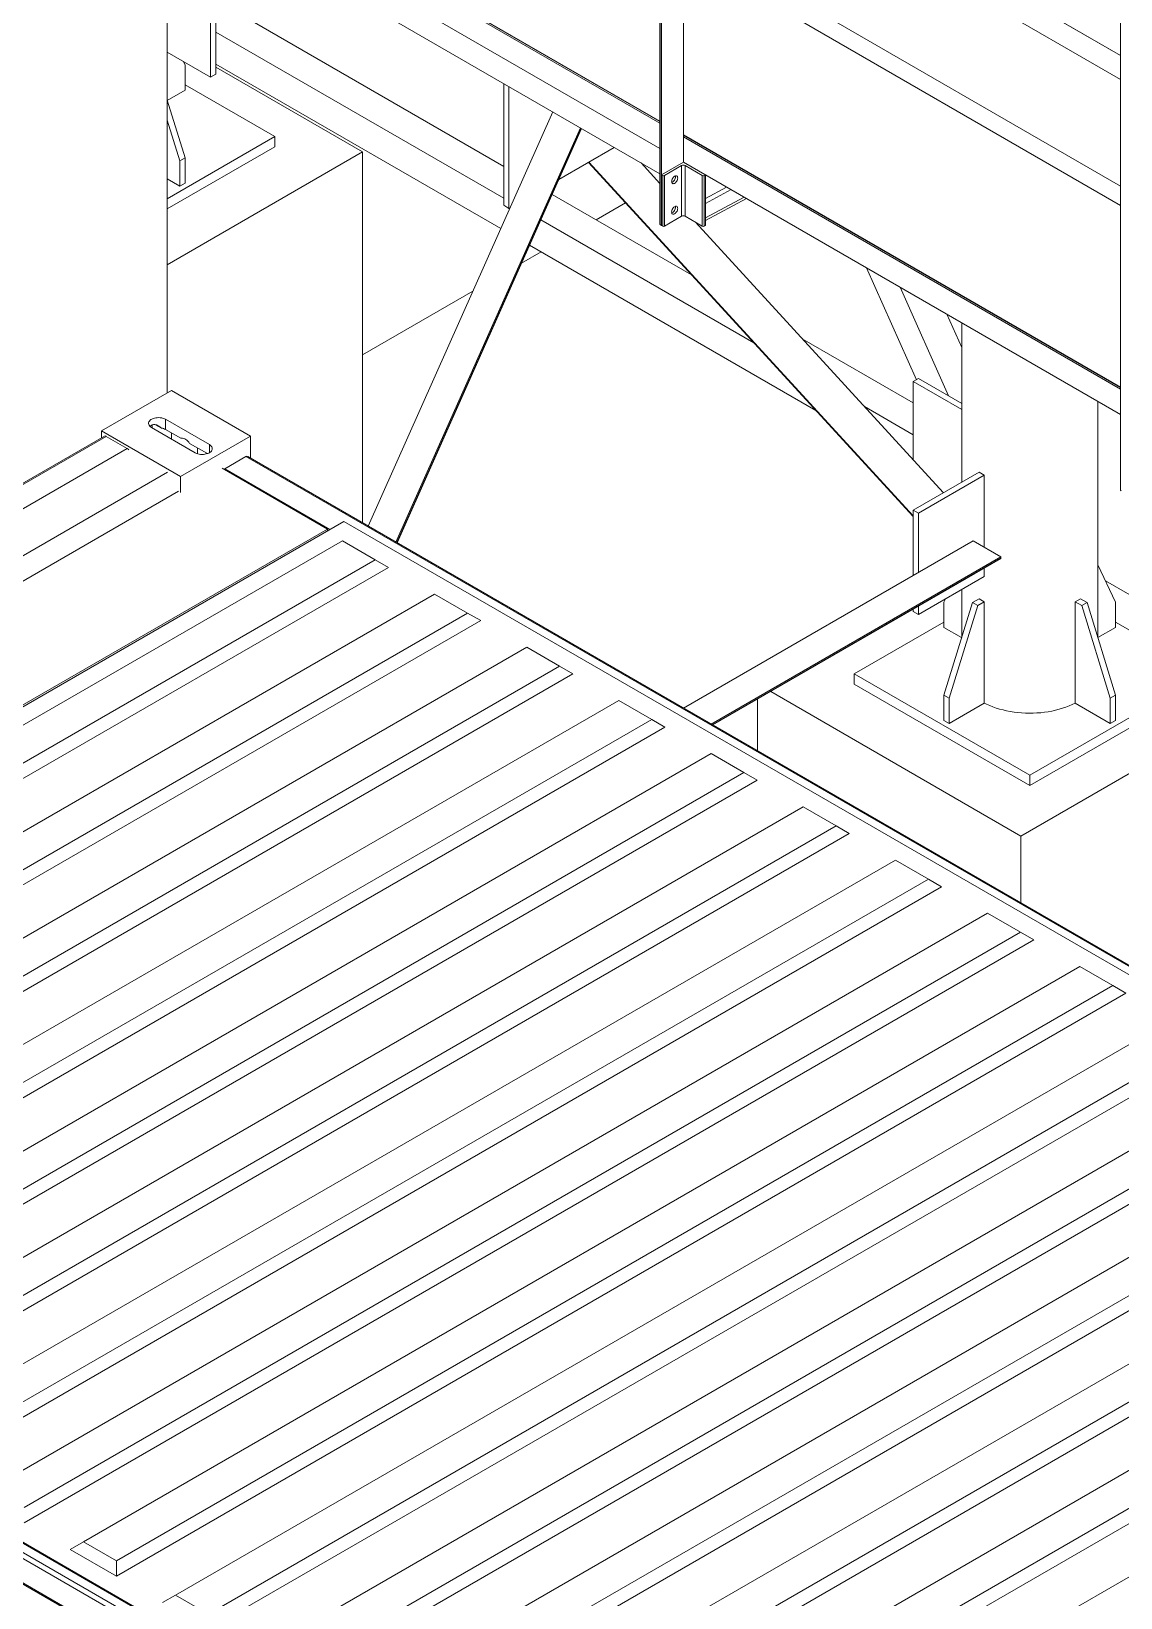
# Model space of a CAD drawing. Header units: millimetres. Extents: x 26816 to 90584, y 11074 to 56542.
# Drawn here: x 44217 to 45972, y 37511 to 40034 of the extents above; entities that cross this region are included whole.
import ezdxf

# ---------------------------------------------------------------- set-up
doc = ezdxf.new("R2010")
doc.units = ezdxf.units.MM
for name, color, linetype in [('MAU_CAM', 30, 'Continuous'), ('MAU_DO', 1, 'Continuous'), ('MAU_XAM', 8, 'Continuous'), ('MAU_XANH', 5, 'Continuous')]:
    doc.layers.add(name, color=color, linetype=linetype)

msp = doc.modelspace()

# ---------------------------------------------------------------- linework, layer by layer
at = {"layer": 'MAU_CAM', "linetype": 'Continuous', "lineweight": 0}
for p, q in [((44436.3, 39451.5), (44436.3, 40402.5)), ((44514.6, 40123.3), (44514.6, 39965.1)), ((44506.1, 40114.1), (44506.1, 39960.2)), ((44514.6, 40084.3), (44978.4, 39816.5)), ((44514.6, 40032.8), (44978.4, 39765.1)), ((44506.1, 39960.2), (44436.3, 40000.4)), ((44462.6, 39985.2), (44465.1, 39980.2)), ((44465.1, 39980.2), (44465.1, 39939.3)), ((44514.6, 39965.1), (44506.1, 39960.2)), ((44514.6, 39981.4), (44973.7, 39716.3)), ((44465.1, 39939.3), (44436.5, 39922.9)), ((44609.6, 39864.4), (44465.1, 39947.9)), ((44978.4, 39949.8), (44978.4, 39753.8)), ((44986.9, 39944.9), (44986.9, 39748.9)), ((44436.3, 39923.4), (44465.1, 39830.3)), ((44436.3, 39891), (44456.6, 39825.4)), ((45057.3, 39904.2), (44760.2, 39237.2)), ((44436.3, 39764.4), (44609.6, 39864.4)), ((44609.6, 39848.1), (44609.6, 39864.4)), ((45101.9, 39878.5), (44804.8, 39211.5)), ((45103.4, 39877.6), (44806.3, 39210.6)), ((44806.6, 39210.4), (45103.7, 39877.5)), ((44436.3, 39748), (44609.6, 39848.1)), ((45067.1, 39795.2), (45156.6, 39846.9)), ((44456.6, 39825.4), (44465.1, 39830.3)), ((44456.6, 39825.4), (44456.6, 39784.6)), ((44465.1, 39830.3), (44465.1, 39789.5)), ((45115, 39822.9), (45638.1, 39252.4)), ((45638.1, 39252.5), (45115.1, 39822.9)), ((45638.1, 39253.6), (45115.7, 39823.3)), ((45229.9, 39789.1), (45199.7, 39822.1)), ((44456.6, 39784.6), (44436.3, 39796.3)), ((44456.6, 39784.6), (44465.1, 39789.5)), ((45056.5, 39771.4), (45281.1, 39641.8)), ((44986.9, 39748.9), (44978.4, 39753.8)), ((44986.9, 39748.9), (44988.6, 39749.9)), ((45038.3, 39730.5), (45381.3, 39532.5)), ((45686.6, 39291), (45287.2, 39726.6)), ((45020.1, 39689.6), (45481.5, 39423.2)), ((45563, 39653.2), (45643.2, 39472.9)), ((45617.1, 39621.9), (45695.1, 39446.8)), ((45692.5, 39578.4), (45716.3, 39525)), ((45716.3, 39564.7), (45716.3, 39308.1)), ((45459.4, 39538.8), (45638.1, 39435.7)), ((45646.6, 39474.9), (45638.1, 39470)), ((45638.1, 39344), (45638.1, 39470)), ((45638.1, 39470), (45716.3, 39424.8)), ((45646.6, 39474.9), (45716.3, 39434.6)), ((45935.4, 39058.1), (45935.4, 39438.2)), ((45559.6, 39429.5), (45638.1, 39384.2)), ((45744.1, 39324.2), (45638.1, 39263)), ((45752.6, 39319.3), (45646.6, 39258.1)), ((45752.6, 39319.3), (45744.1, 39324.2)), ((45752.6, 39203), (45752.6, 39319.3)), ((45646.6, 39258.1), (45638.1, 39263)), ((45638.1, 39263), (45638.1, 39157.6)), ((45646.6, 39258.1), (45646.6, 39162.5)), ((45734.6, 39213.4), (45268.1, 38944)), ((45734.6, 39213.4), (45779.2, 39187.7)), ((45779.2, 39187.7), (45312.6, 38918.3)), ((45779.2, 39185.2), (45314.7, 38917.1)), ((45315.3, 38916.8), (45778.8, 39184.3)), ((45779.2, 39187.7), (45779.2, 39185.2)), ((45315.3, 38916.8), (45737.7, 39160.6)), ((45737.8, 39160.7), (45737.7, 39160.6)), ((45752.6, 39156), (45752.6, 39169.2)), ((45935.4, 39174.7), (45964.1, 39114.8)), ((45646.6, 39094.8), (45752.6, 39156)), ((45716.3, 39135), (45716.3, 39058.1)), ((45646.6, 39108), (45646.6, 39094.8)), ((45690, 39119.8), (45687.6, 39114.8)), ((45687.6, 39114.8), (45687.6, 39074)), ((45733.5, 39113.9), (45687.6, 38964.9)), ((45742, 39109), (45696.1, 38960)), ((45744.1, 39120.1), (45733.5, 39113.9)), ((45733.5, 39113.9), (45742, 39109)), ((45752.6, 39115.2), (45742, 39109)), ((45744.1, 39120.1), (45752.6, 39115.2)), ((45752.6, 38951.9), (45752.6, 39115.2)), ((45899.1, 39115.2), (45907.6, 39120.1)), ((45899.1, 38951.9), (45899.1, 39115.2)), ((45899.1, 39115.2), (45909.7, 39109)), ((45907.6, 39120.1), (45918.2, 39113.9)), ((45909.7, 39109), (45918.2, 39113.9)), ((45909.7, 39109), (45955.6, 38960)), ((45918.2, 39113.9), (45964.1, 38964.9)), ((45964.1, 39114.8), (45964.1, 39074)), ((45687.6, 39082.5), (45543, 38999)), ((45638.1, 39103.1), (45638.1, 39099.7)), ((45646.6, 39094.8), (45638.1, 39099.7)), ((46108.7, 38999), (45964.1, 39082.5)), ((45687.6, 39074), (45716.1, 39057.5)), ((45964.1, 39074), (45935.6, 39057.5)), ((45543, 38982.7), (45543, 38999)), ((45543, 38999), (45825.8, 38835.7)), ((45543, 38982.7), (45825.8, 38819.4)), ((45825.8, 38835.7), (46108.7, 38999)), ((45825.8, 38819.4), (46108.7, 38982.7)), ((45687.6, 38964.9), (45696.1, 38960)), ((45687.6, 38964.9), (45687.6, 38924.1)), ((45696.1, 38960), (45696.1, 38919.2)), ((45955.6, 38960), (45964.1, 38964.9)), ((45955.6, 38960), (45955.6, 38919.2)), ((45964.1, 38964.9), (45964.1, 38924.1)), ((45696.1, 38919.2), (45752.6, 38951.9)), ((45955.6, 38919.2), (45899.1, 38951.9)), ((45687.6, 38924.1), (45696.1, 38919.2)), ((45955.6, 38919.2), (45964.1, 38924.1)), ((45825.8, 38819.4), (45825.8, 38835.7))]:
    msp.add_line(p, q, dxfattribs=at)
at = {"layer": 'MAU_CAM', "linetype": 'Continuous', "lineweight": 0, "flags": 128}
msp.add_lwpolyline([(45752.6, 38952), (45756.4, 38950.1), (45761.3, 38947.9), (45766.4, 38945.9), (45771.7, 38944), (45777.2, 38942.4), (45782.8, 38940.9), (45788.6, 38939.5), (45794.5, 38938.4), (45800.5, 38937.5), (45806.6, 38936.8), (45812.7, 38936.2), (45818.9, 38935.9), (45825.1, 38935.8), (45831.3, 38935.9), (45837.4, 38936.1), (45843.6, 38936.6), (45849.7, 38937.3), (45855.7, 38938.2), (45861.6, 38939.2), (45867.4, 38940.5), (45873.1, 38942), (45878.6, 38943.6), (45883.9, 38945.4), (45889.1, 38947.4), (45894.1, 38949.5), (45898.8, 38951.8), (45899.1, 38952)], dxfattribs=at)
at = {"layer": 'MAU_CAM', "linetype": 'Continuous', "lineweight": 0}
msp.add_arc((45778.2, 39185.1), 0.959, 304.0563, 7.2558, dxfattribs=at)
at = {"layer": 'MAU_DO', "linetype": 'Continuous', "lineweight": 0}
for p, q in [((44330.3, 39390.3), (44443.5, 39455.6)), ((44443.5, 39455.6), (44570.7, 39382.1)), ((44330.3, 39390.3), (44330.3, 39379.3)), ((44457.6, 39316.8), (44330.3, 39390.3)), ((44412.3, 39398.9), (44410.9, 39399.7)), ((44410.9, 39396), (44481.6, 39355.2)), ((44412.3, 39398.9), (44412.3, 39395.2)), ((44426.9, 39395), (44417.5, 39400.5)), ((44504.3, 39368.3), (44433.6, 39409.1)), ((44433.6, 39392.7), (44433.6, 39409.1)), ((44433.6, 39392.7), (44458.3, 39378.5)), ((44443.5, 39387), (44443.5, 39377.2)), ((44335.1, 39382), (42842.2, 38520.2)), ((44338.1, 39381.7), (42844, 38519.2)), ((44372, 39362.1), (42877.9, 38499.6)), ((44338.1, 39381.7), (44372, 39362.1)), ((44570.7, 39382.1), (44457.6, 39316.8)), ((44472.4, 39370.3), (44501.1, 39353.8)), ((44485.2, 39353.7), (44485.2, 39362.9)), ((44504.3, 39355.2), (44504.3, 39368.3)), ((44570.7, 39382.1), (44570.7, 39346.6)), ((44499.3, 39354.8), (44499.3, 39353.3)), ((44563, 39349.1), (44529, 39329.5)), ((44563, 39349.1), (48567.3, 37037.4)), ((48569.1, 37038.4), (44566, 39349.4)), ((42943.4, 38461.8), (44436.8, 39323.9)), ((44457.6, 39316.8), (44457.6, 39291.5)), ((44524.8, 39330.3), (44694.5, 39232.3)), ((44529, 39329.5), (44698.4, 39231.7)), ((42959.9, 38430.5), (44454.5, 39293.3)), ((44721, 39244.7), (43038.1, 38273.2)), ((48408.6, 37115.9), (44721, 39244.7)), ((43062.5, 38290.2), (44694.5, 39232.3)), ((44718.5, 39213.5), (43113.4, 38286.8)), ((44694.5, 39229.4), (44694.5, 39232.3)), ((44771.5, 39182.8), (44718.5, 39213.5)), ((43166.4, 38256.2), (44771.5, 39182.8)), ((44792.8, 39170.6), (44771.5, 39182.8)), ((44792.8, 39170.6), (43166.4, 38231.7)), ((44867, 39127.7), (43261.9, 38201.1)), ((44920, 39097.1), (44867, 39127.7)), ((43314.9, 38170.5), (44920, 39097.1)), ((44941.3, 39084.9), (43314.9, 38146)), ((44941.3, 39084.9), (44920, 39097.1)), ((45015.5, 39042), (43410.4, 38115.4)), ((45068.5, 39011.4), (45015.5, 39042)), ((43463.4, 38084.8), (45068.5, 39011.4)), ((45089.7, 38999.2), (45068.5, 39011.4)), ((45089.7, 38999.2), (43463.4, 38060.3)), ((45164, 38956.3), (43558.9, 38029.7)), ((45217, 38925.7), (45164, 38956.3)), ((43611.9, 37999.1), (45217, 38925.7)), ((45238.2, 38913.4), (43611.9, 37974.6)), ((45238.2, 38913.4), (45217, 38925.7)), ((45312.5, 38870.6), (43707.4, 37944)), ((45365.5, 38840), (45312.5, 38870.6)), ((43760.4, 37913.3), (45365.5, 38840)), ((45386.7, 38827.7), (45365.5, 38840)), ((45386.7, 38827.7), (43760.4, 37888.8)), ((45461, 38784.9), (43855.8, 37858.2)), ((45514, 38754.2), (45461, 38784.9)), ((43908.9, 37827.6), (45514, 38754.2)), ((45535.2, 38742), (45514, 38754.2)), ((45535.2, 38742), (43908.9, 37803.1)), ((45609.5, 38699.1), (44004.3, 37772.5)), ((45662.5, 38668.5), (45609.5, 38699.1)), ((44057.4, 37741.9), (45662.5, 38668.5)), ((45683.7, 38656.3), (44057.4, 37717.4)), ((45683.7, 38656.3), (45662.5, 38668.5)), ((45758, 38613.4), (44152.8, 37686.8)), ((45811, 38582.8), (45758, 38613.4)), ((44205.9, 37656.2), (45811, 38582.8)), ((45832.2, 38570.5), (45811, 38582.8)), ((45832.2, 38570.5), (44205.9, 37631.7)), ((45906.5, 38527.7), (44301.3, 37601.1)), ((45959.5, 38497.1), (45906.5, 38527.7)), ((44354.4, 37570.4), (45959.5, 38497.1)), ((45980.7, 38484.8), (44354.4, 37545.9)), ((45980.7, 38484.8), (45959.5, 38497.1)), ((46054.9, 38442), (44449.8, 37515.3)), ((44502.8, 37484.7), (46108, 38411.3)), ((46129.2, 38399.1), (44502.8, 37460.2)), ((42850.3, 38355.5), (46875.9, 36031.6)), ((42854.6, 38362.8), (46875.9, 36041.4)), ((46203.4, 38356.2), (44598.3, 37429.6)), ((44651.3, 37399), (46256.5, 38325.6)), ((42850.3, 38316.3), (46875.9, 35992.4)), ((42851.6, 38313.6), (46875.9, 35990.4)), ((46277.7, 38313.4), (44651.3, 37374.5)), ((43038.1, 38273.2), (46725.6, 36144.4)), ((43038.1, 38271.6), (46725.6, 36142.8)), ((46351.9, 38270.5), (44746.8, 37343.9)), ((44799.8, 37313.3), (46405, 38239.9)), ((46426.2, 38227.7), (44799.8, 37288.8)), ((46500.4, 38184.8), (44895.3, 37258.2)), ((44948.3, 37227.6), (46553.5, 38154.2)), ((46574.7, 38141.9), (44948.3, 37203.1)), ((46648.9, 38099.1), (45043.8, 37172.4)), ((45096.8, 37141.8), (46701.9, 38068.5)), ((46723.2, 38056.2), (45096.8, 37117.3)), ((46797.4, 38013.3), (45192.3, 37086.7)), ((44301.3, 37601.1), (44280.1, 37588.8)), ((44301.3, 37601.1), (44354.4, 37570.4)), ((44354.4, 37545.9), (44280.1, 37588.8)), ((44354.4, 37545.9), (44354.4, 37570.4)), ((44449.8, 37515.3), (44428.6, 37503.1)), ((44449.8, 37515.3), (44502.8, 37484.7))]:
    msp.add_line(p, q, dxfattribs=at)
at = {"layer": 'MAU_DO', "linetype": 'Continuous', "lineweight": 0, "flags": 128}
for points in [[(44433.6, 39409.1), (44431.7, 39410), (44429.7, 39410.7), (44427.5, 39411.3), (44425.2, 39411.6), (44422.8, 39411.8), (44420.4, 39411.7), (44418.1, 39411.5), (44415.8, 39411), (44413.7, 39410.4), (44411.8, 39409.5), (44410.1, 39408.6), (44408.7, 39407.5), (44407.6, 39406.2), (44406.8, 39404.9), (44406.3, 39403.6), (44406.2, 39402.2), (44406.5, 39400.8), (44407.1, 39399.5), (44408.1, 39398.2), (44409.4, 39397.1), (44410.9, 39396)], [(44412.3, 39400.3), (44412.3, 39399.7), (44412.3, 39398.9)], [(44472.4, 39370.3), (44471, 39372.2), (44469.5, 39373.9), (44467.9, 39375.5), (44466.2, 39376.7), (44464.5, 39377.7), (44462.9, 39378.4), (44461.2, 39378.7), (44459.7, 39378.8), (44458.3, 39378.5)], [(44481.6, 39355.2), (44483.4, 39354.3), (44485.5, 39353.6), (44487.7, 39353), (44490, 39352.7), (44492.4, 39352.5), (44494.7, 39352.5), (44497.1, 39352.8), (44499.3, 39353.3), (44501.5, 39353.9), (44503.4, 39354.7), (44505.1, 39355.7), (44506.5, 39356.8), (44507.6, 39358), (44508.4, 39359.3), (44508.8, 39360.7), (44508.9, 39362.1), (44508.7, 39363.4), (44508.1, 39364.8), (44507.1, 39366), (44505.8, 39367.2), (44504.3, 39368.3)], [(44529, 39329.5), (44528.2, 39328.9), (44527.8, 39328.6)]]:
    msp.add_lwpolyline(points, dxfattribs=at)
at = {"layer": 'MAU_DO', "linetype": 'Continuous', "lineweight": 0}
for centre, radius, start, end in [((44423.6, 39374.8), 20.5, 60.9957, 80.7113), ((44336.3, 39379.3), 3.02, 54.3824, 114.3071), ((44367.9, 39355.3), 8.04, 35.7556, 58.6782), ((44564.7, 39346.6), 3.02, 65.6929, 125.6176)]:
    msp.add_arc(centre, radius, start, end, dxfattribs=at)
msp.add_ellipse((44422.2, 39380.1), major_axis=(-11.3, 19.6), ratio=0.577335, start_param=5.200223, end_param=6.513483, dxfattribs=at)
at = {"layer": 'MAU_XAM', "linetype": 'Continuous', "lineweight": 0}
for p, q in [((44751, 39839.9), (44514.6, 39976.4)), ((44436.3, 39658.2), (44751, 39839.9)), ((44751, 39839.9), (44751, 39242.5)), ((45229.9, 39789.4), (45229.7, 39789.3)), ((45174.8, 39757.6), (45127.6, 39730.4)), ((45038.5, 39678.9), (45007.3, 39660.9)), ((44928.8, 39615.6), (44751, 39513)), ((46236, 38982.7), (45947.7, 39149.1)), ((45811.7, 38737.8), (46236, 38982.7)), ((45387.4, 38958.4), (45387.4, 38875.1)), ((45408.5, 38970.5), (45811.7, 38737.8)), ((45811.7, 38737.8), (45811.7, 38630.2))]:
    msp.add_line(p, q, dxfattribs=at)
at = {"layer": 'MAU_XANH', "linetype": 'Continuous', "lineweight": 0}
for p, q in [((45229.9, 40499.9), (45229.9, 39723.5)), ((45230.5, 40498.4), (45230.5, 39722.7)), ((45232.6, 40497.1), (45232.6, 39721.4)), ((45972.3, 39956.5), (45267.9, 40363.1)), ((45229.9, 39889.4), (44490.1, 40316.5)), ((44490.1, 40315.8), (45229.9, 39888.7)), ((44490.1, 40313.3), (45229.9, 39886.3)), ((44490.1, 40272.5), (45229.9, 39845.5)), ((44525.5, 40211.3), (45229.9, 39804.6)), ((45972.3, 39784.8), (45261.6, 40195.1)), ((45248.1, 40171.7), (45972.3, 39753.6)), ((45267.9, 40160.2), (45267.9, 39823.5)), ((45768.6, 40112.5), (45972.3, 39994.9)), ((45972.3, 39994.9), (45825.1, 40079.8)), ((45972.3, 40071.3), (45972.3, 39294.9)), ((45972.3, 39460.8), (45267.9, 39867.4)), ((45267.9, 39866.8), (45972.3, 39460.1)), ((45267.9, 39864.3), (45972.3, 39457.7)), ((45267.9, 39823.5), (45232.6, 39803.1)), ((45237.5, 39801.9), (45265.1, 39817.8)), ((45265.1, 39736.1), (45265.1, 39817.8)), ((45271.5, 39821.5), (45267.9, 39823.5)), ((45303.3, 39803.1), (45267.9, 39823.5)), ((45267.9, 39823.5), (45972.3, 39416.9)), ((45270.8, 39817.8), (45298.3, 39801.9)), ((45270.8, 39736.1), (45270.8, 39817.8)), ((45232.6, 39803.1), (45234.7, 39801.9)), ((45232.6, 39721.4), (45232.6, 39803.1)), ((45234.7, 39720.2), (45234.7, 39801.9)), ((45237.5, 39720.2), (45237.5, 39801.9)), ((45298.3, 39720.2), (45298.3, 39801.9)), ((45301.2, 39801.9), (45303.3, 39803.1)), ((45301.2, 39720.2), (45301.2, 39801.9)), ((45303.3, 39721.4), (45303.3, 39803.1)), ((45303.3, 39765), (45337.5, 39783.3)), ((45344.7, 39779.2), (45303.3, 39757)), ((45365.9, 39766.9), (45303.3, 39733.4)), ((45369.6, 39764.8), (45303.3, 39729.3)), ((45230.5, 39722.7), (45232.6, 39721.4)), ((45232.6, 39721.4), (45234.7, 39720.2)), ((45237.5, 39720.2), (45265.1, 39736.1)), ((45270.8, 39736.1), (45298.3, 39720.2)), ((45301.2, 39720.2), (45303.3, 39721.4))]:
    msp.add_line(p, q, dxfattribs=at)
at = {"layer": 'MAU_XANH', "linetype": 'Continuous', "lineweight": 0, "flags": 128}
for points in [[(45258.7, 39797.8), (45258.6, 39799), (45258.3, 39800), (45257.7, 39800.7), (45256.9, 39801.2), (45255.9, 39801.3), (45254.9, 39801.1), (45253.8, 39800.6), (45252.7, 39799.9), (45251.6, 39798.8), (45250.7, 39797.6), (45249.9, 39796.2), (45249.3, 39794.8), (45249, 39793.4), (45248.8, 39792.1), (45249, 39790.9), (45249.3, 39789.9), (45249.9, 39789.1), (45250.7, 39788.7), (45251.6, 39788.5), (45252.7, 39788.7), (45253.8, 39789.2), (45254.9, 39790), (45255.9, 39791), (45256.9, 39792.2), (45257.7, 39793.6), (45258.3, 39795), (45258.6, 39796.4), (45258.7, 39797.8)], [(45249, 39790.7), (45249.2, 39790.7), (45250.3, 39791.2), (45251.4, 39792), (45252.4, 39793), (45253.3, 39794.3), (45254.1, 39795.6), (45254.7, 39797.1), (45255.1, 39798.5), (45255.2, 39799.8), (45255.1, 39801), (45255, 39801.2)], [(45255.1, 39801.1), (45255.1, 39801), (45255.2, 39799.8), (45255.1, 39798.5), (45254.7, 39797.1), (45254.1, 39795.6), (45253.3, 39794.3), (45252.4, 39793), (45251.4, 39792), (45250.3, 39791.2), (45249.2, 39790.7), (45249.1, 39790.7)], [(45258.7, 39748.8), (45258.6, 39750), (45258.3, 39751), (45257.7, 39751.7), (45256.9, 39752.2), (45255.9, 39752.3), (45254.9, 39752.1), (45253.8, 39751.6), (45252.7, 39750.9), (45251.6, 39749.8), (45250.7, 39748.6), (45249.9, 39747.3), (45249.3, 39745.8), (45249, 39744.4), (45248.8, 39743.1), (45249, 39741.9), (45249.3, 39740.9), (45249.9, 39740.1), (45250.7, 39739.7), (45251.6, 39739.5), (45252.7, 39739.7), (45253.8, 39740.2), (45254.9, 39741), (45255.9, 39742), (45256.9, 39743.2), (45257.7, 39744.6), (45258.3, 39746), (45258.6, 39747.4), (45258.7, 39748.8)], [(45255.1, 39752.1), (45255.1, 39752), (45255.2, 39750.8), (45255.1, 39749.5), (45254.7, 39748.1), (45254.1, 39746.6), (45253.3, 39745.3), (45252.4, 39744.1), (45251.4, 39743), (45250.3, 39742.2), (45249.2, 39741.8), (45249.1, 39741.7)], [(45249.1, 39741.7), (45249.2, 39741.8), (45250.3, 39742.2), (45251.4, 39743), (45252.4, 39744.1), (45253.3, 39745.3), (45254.1, 39746.6), (45254.7, 39748.1), (45255.1, 39749.5), (45255.2, 39750.8), (45255.1, 39752), (45255.1, 39752.1)]]:
    msp.add_lwpolyline(points, dxfattribs=at)
at = {"layer": 'MAU_XANH', "linetype": 'Continuous', "lineweight": 0}
for centre, radius, start, end in [((45267.9, 39812.3), 6.15, 62.6097, 117.3903), ((45236.1, 39804.6), 3.07, 242.6097, 297.3903), ((45299.8, 39804.6), 3.07, 242.6097, 297.3903), ((45230.9, 39723.6), 1.01, 185.6948, 245.6253), ((45236.1, 39722.9), 3.07, 242.6097, 297.3903), ((45267.9, 39730.7), 6.15, 62.6097, 117.3903), ((45299.8, 39722.9), 3.07, 242.6097, 297.3903), ((45973.3, 39295), 1.01, 185.6948, 245.6253)]:
    msp.add_arc(centre, radius, start, end, dxfattribs=at)

doc.saveas('drawing.dxf')
